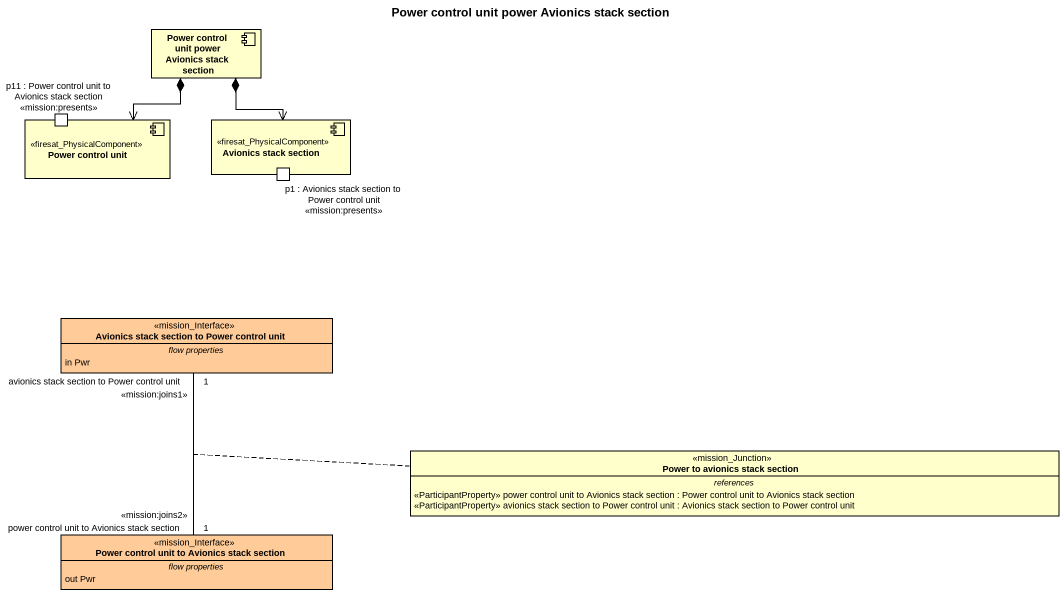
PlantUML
@startuml
title Power control unit power Avionics stack section
allowmixing
hide circle
hide empty members
component "Power control unit power Avionics stack section" as Power_control_unit_power
component "Power control unit" as Power_control_unit <<firesat_PhysicalComponent>> {
  port "p11 : Power control unit to Avionics stack section <<mission:presents>>" as p11_Power_control_unit_to
}
component "Avionics stack section" as Avionics_stack_section <<firesat_PhysicalComponent>> {
  port "p1 : Avionics stack section to Power control unit <<mission:presents>>" as p1_Avionics_stack_section
}
class "Avionics stack section to Power control unit" as Avionics_stack_section_to <<mission_Interface>> #FFCC99 {
  -- flow properties --
  in Pwr
}
class "Power to avionics stack section" as Power_to_avionics_stack <<mission_Junction>> {
  -- references --
  <<ParticipantProperty>> power control unit to Avionics stack section : Power control unit to Avionics stack section
  <<ParticipantProperty>> avionics stack section to Power control unit : Avionics stack section to Power control unit
}
class "Power control unit to Avionics stack section" as Power_control_unit_to <<mission_Interface>> #FFCC99 {
  -- flow properties --
  out Pwr
}
Power_control_unit_power *--> Power_control_unit
Power_control_unit_power *--> Avionics_stack_section
Avionics_stack_section_to "1\navionics stack section to Power control unit\n<<mission:joins1>>" -- "1\npower control unit to Avionics stack section\n<<mission:joins2>>" Power_control_unit_to
(Avionics_stack_section_to, Power_control_unit_to) .. Power_to_avionics_stack
@enduml
